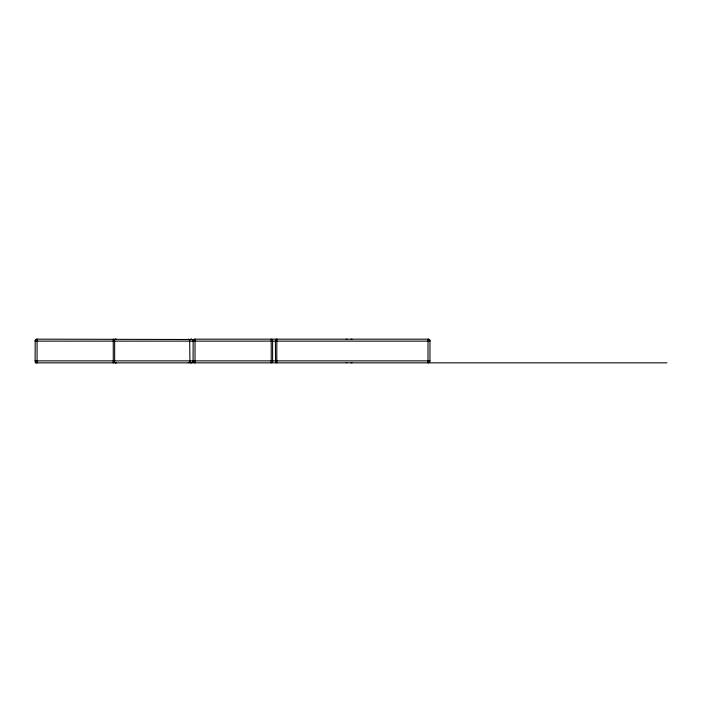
<?xml version="1.0" encoding="UTF-8"?>
<svg xmlns="http://www.w3.org/2000/svg" width="702" height="702" viewBox="0 0 702 702"><rect width="100%" height="100%" fill="white"/><g stroke="black" fill="none" stroke-linecap="round" stroke-linejoin="round"><path stroke-width="1.05" d="M276.825 339.259L276.79 362.811L276.211 362.697A1.729 1.29 -84.9 0 1 275.614 362.056L275.605 361.925M189.926 362.03L189.68 341.128A1.974 1.395 -90 0 0 188.285 339.154M189.637 361.258L189.426 362.03A1.729 1.29 84.9 0 1 188.873 362.723L188.285 362.451M346.814 362.697L346.235 362.565M192.91 340.303A1.729 1.729 0 0 0 192.234 339.505L36.925 339.163A2.159 2.159 0 0 0 35.96 339.487L35.662 339.724A1.773 1.773 0 0 0 35.214 340.409L35.1 360.872A1.974 1.974 0 0 0 37.074 362.846L37.074 339.189A1.974 1.974 0 0 0 35.1 341.128L429.94 341.128L429.861 340.409A1.773 1.773 0 0 0 429.413 339.724L429.115 339.487A2.159 2.159 0 0 0 428.15 339.163L194.875 339.163A2.159 2.159 0 0 0 193.91 339.487L193.612 339.724A1.773 1.773 0 0 0 193.164 340.409L193.05 360.872A1.974 1.974 0 0 0 195.024 362.846L195.024 339.189A1.974 1.974 0 0 0 193.05 341.128L192.901 340.303M35.126 360.872L429.949 360.872L429.975 341.128A1.974 1.974 0 0 0 428.001 339.154L428.001 362.811A1.974 1.974 0 0 0 429.975 360.872M35.1 362.846L666.9 362.846M193.05 360.872A1.974 1.974 0 0 1 191.076 362.846L190.496 362.697M275.544 361.741L275.395 341.128A1.974 1.395 -90 0 1 276.79 339.154M351.816 339.417L351.816 339.18A1.974 1.395 -90 0 0 351.097 339.435M351.816 362.583L351.816 362.82A1.974 1.395 90 0 1 351.097 362.565M192.769 340.11A1.974 1.974 0 0 0 191.076 339.154L191.076 339.399M115.031 339.435A1.974 1.974 0 0 1 116.049 339.154L116.049 339.435M116.049 362.565L116.049 362.811A1.974 1.974 0 0 1 115.031 362.565M346.235 339.154A1.974 1.395 -90 0 1 346.955 339.435M116.049 362.846A1.974 1.395 -90 0 1 115.33 362.565M115.33 339.435A1.974 1.395 -90 0 1 116.049 339.154M189.882 340.11A1.974 1.395 90 0 1 191.076 339.154M190.505 362.671A1.729 1.15 85.5 0 1 189.97 361.995M272.604 360.872L272.604 341.128A1.974 1.395 -90 0 0 271.209 339.154L271.209 362.82A1.974 1.395 90 0 0 272.604 360.872M114.654 360.872L114.654 341.128A1.974 1.395 -90 0 0 113.259 339.154L113.259 362.82A1.974 1.395 -90 0 0 114.654 360.872"/></g></svg>
